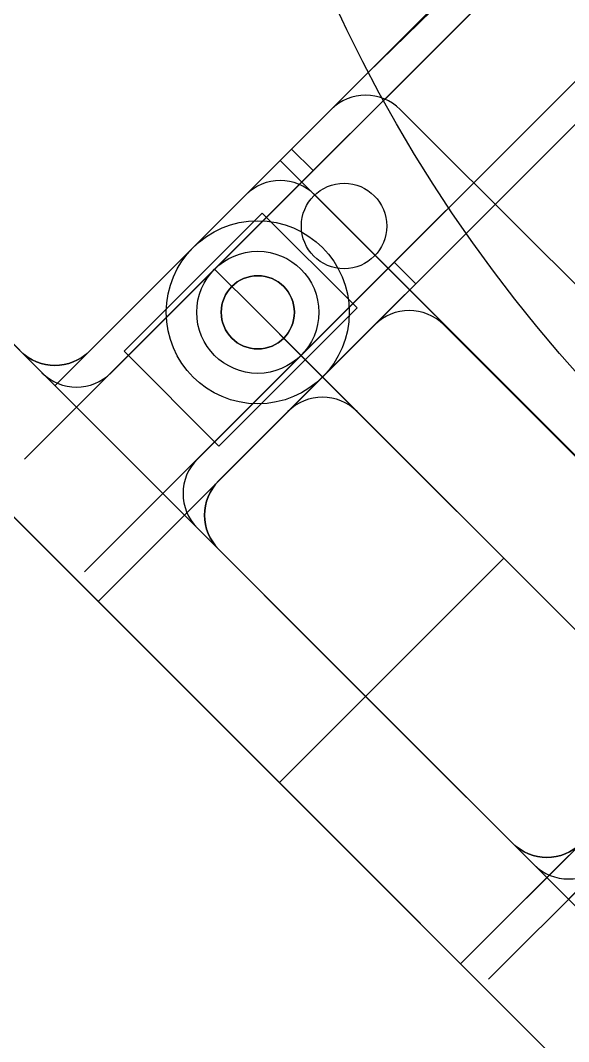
# Model space of a CAD drawing. Header units: centimetres. Extents: x -37.1 to 37.2, y -37.2 to 37.1.
# Drawn here: x -6.746 to -4.5, y -6.746 to -2.563 of the extents above; entities that cross this region are included whole.
import ezdxf

# ---------------------------------------------------------------- set-up
doc = ezdxf.new("R2010")
doc.units = ezdxf.units.CM
doc.header["$MEASUREMENT"] = 0
for name, color, linetype in [('IO基板 v3_Sketch1', 7, 'Continuous'), ('IO基板 v3_Sketch11', 7, 'Continuous'), ('IO基板 v3_Sketch12', 7, 'Continuous'), ('IO基板 v3_Sketch13', 7, 'Continuous'), ('IO基板 v3_Sketch14', 7, 'Continuous'), ('IO基板 v3_Sketch15', 7, 'Continuous'), ('IO基板 v3_Sketch17', 7, 'Continuous'), ('IO基板 v3_Sketch18', 7, 'Continuous'), ('IO基板 v3_Sketch19', 7, 'Continuous'), ('IO基板 v3_Sketch20', 7, 'Continuous'), ('IO基板 v3_Sketch21', 7, 'Continuous'), ('IO基板 v3_Sketch22', 7, 'Continuous'), ('IO基板 v3_Sketch24', 7, 'Continuous'), ('IO基板 v3_Sketch25', 7, 'Continuous'), ('IO基板 v3_Sketch26', 7, 'Continuous'), ('IO基板 v3_Sketch27', 7, 'Continuous'), ('IO基板 v3_Sketch28', 7, 'Continuous'), ('IO基板 v3_Sketch29', 7, 'Continuous'), ('IO基板 v3_Sketch30', 7, 'Continuous'), ('IO基板 v3_Sketch31', 7, 'Continuous'), ('IO基板 v3_Sketch32', 7, 'Continuous'), ('IO基板 v3_Sketch33', 7, 'Continuous'), ('IO基板 v3_Sketch34', 7, 'Continuous'), ('IO基板 v3_Sketch35', 7, 'Continuous'), ('IO基板 v3_Sketch36', 7, 'Continuous'), ('IO基板 v3_Sketch38', 7, 'Continuous'), ('IO基板 v3_Sketch39', 7, 'Continuous'), ('IO基板 v3_Sketch40', 7, 'Continuous'), ('IO基板 v3_Sketch41', 7, 'Continuous'), ('IO基板 v3_Sketch42', 7, 'Continuous'), ('IO基板 v3_Sketch43', 7, 'Continuous'), ('IO基板 v3_Sketch44', 7, 'Continuous'), ('IO基板 v3_Sketch45', 7, 'Continuous'), ('IO基板 v3_Sketch46', 7, 'Continuous'), ('IO基板 v3_Sketch47', 7, 'Continuous'), ('IO基板 v3_Sketch48', 7, 'Continuous'), ('IO基板 v3_Sketch49', 7, 'Continuous'), ('IO基板 v3_Sketch50', 7, 'Continuous'), ('IO基板 v3_Sketch51', 7, 'Continuous'), ('IO基板 v3_Sketch55', 7, 'Continuous'), ('IO基板 v3_Sketch56', 7, 'Continuous'), ('IO基板 v3_Sketch57', 7, 'Continuous'), ('IO基板 v3_Sketch58', 7, 'Continuous'), ('IO基板 v3_Sketch59', 7, 'Continuous'), ('IO基板 v3_Sketch63', 7, 'Continuous'), ('IO基板 v3_Sketch64', 7, 'Continuous'), ('IO基板 v3_Sketch66', 7, 'Continuous'), ('IO基板 v3_Sketch68', 7, 'Continuous'), ('IO基板 v3_Sketch69', 7, 'Continuous'), ('IO基板 v3_Sketch71', 7, 'Continuous'), ('IO基板 v3_Sketch8', 7, 'Continuous')]:
    doc.layers.add(name, color=color, linetype=linetype)

msp = doc.modelspace()

# ---------------------------------------------------------------- linework, layer by layer
at = {"layer": 'IO基板 v3_Sketch1'}
msp.add_circle((0, 0), 10.4, dxfattribs=at)
at = {"layer": 'IO基板 v3_Sketch11'}
for p, q in [((-5.6851, -5.6851), (-7.8065, -3.5638)), ((-5.7735, -3.7583), (-3.7583, -5.7735)), ((-4.7659, -4.7659), (-5.6851, -5.6851)), ((-5.6851, -5.6851), (-3.5638, -7.8065))]:
    msp.add_line(p, q, dxfattribs=at)
at = {"layer": 'IO基板 v3_Sketch11', "extrusion": (0, 0, -1)}
for centre, radius in [((0, 0), 10.4), ((5.7735, -3.7583), 0.15)]:
    msp.add_circle(centre, radius, dxfattribs=at)
at = {"layer": 'IO基板 v3_Sketch12'}
msp.add_line((-7.8065, -3.5638, 0.3), (-3.5638, -7.8065, 0.3), dxfattribs=at)
msp.add_circle((-5.7735, -3.7583, 0.3), 0.15, dxfattribs=at)
at = {"layer": 'IO基板 v3_Sketch13'}
msp.add_line((-7.8065, -3.5638, 0.3), (-3.5638, -7.8065, 0.3), dxfattribs=at)
msp.add_circle((-5.7735, -3.7583, 0.3), 0.15, dxfattribs=at)
at = {"layer": 'IO基板 v3_Sketch14'}
msp.add_line((-7.8065, -3.5638, 0.3), (-3.5638, -7.8065, 0.3), dxfattribs=at)
for centre, radius in [((0, 0, 0.3), 5), ((-5.7735, -3.7583, 0.3), 0.15)]:
    msp.add_circle(centre, radius, dxfattribs=at)
at = {"layer": 'IO基板 v3_Sketch15'}
msp.add_line((-7.8065, -3.5638, 0.3), (-3.5638, -7.8065, 0.3), dxfattribs=at)
for centre, radius in [((0, 0, 0.3), 5), ((-5.7735, -3.7583, 0.3), 0.15)]:
    msp.add_circle(centre, radius, dxfattribs=at)
at = {"layer": 'IO基板 v3_Sketch17'}
msp.add_line((-7.8065, -3.5638, 0.3), (-3.5638, -7.8065, 0.3), dxfattribs=at)
for centre, radius in [((0, 0, 0.3), 5), ((-5.7735, -3.7583, 0.3), 0.15)]:
    msp.add_circle(centre, radius, dxfattribs=at)
at = {"layer": 'IO基板 v3_Sketch18'}
msp.add_line((-7.8065, -3.5638, 0.3), (-3.5638, -7.8065, 0.3), dxfattribs=at)
for centre, radius in [((0, 0, 0.3), 37.15), ((0, 0, 0.3), 5), ((-5.7735, -3.7583, 0.3), 0.15)]:
    msp.add_circle(centre, radius, dxfattribs=at)
at = {"layer": 'IO基板 v3_Sketch19'}
msp.add_line((-7.8065, -3.5638, 0.3), (-3.5638, -7.8065, 0.3), dxfattribs=at)
msp.add_circle((-5.7735, -3.7583, 0.3), 0.15, dxfattribs=at)
at = {"layer": 'IO基板 v3_Sketch20'}
msp.add_line((-7.8065, -3.5638, 0.3), (-3.5638, -7.8065, 0.3), dxfattribs=at)
msp.add_circle((-5.7735, -3.7583, 0.3), 0.15, dxfattribs=at)
at = {"layer": 'IO基板 v3_Sketch21'}
msp.add_line((-7.8065, -3.5638, 0.3), (-3.5638, -7.8065, 0.3), dxfattribs=at)
msp.add_circle((-5.7735, -3.7583, 0.3), 0.15, dxfattribs=at)
at = {"layer": 'IO基板 v3_Sketch22'}
msp.add_line((-7.8065, -3.5638, 0.3), (-3.5638, -7.8065, 0.3), dxfattribs=at)
for centre, radius in [((0, 0, 0.3), 9.9), ((-5.7735, -3.7583, 0.3), 0.15)]:
    msp.add_circle(centre, radius, dxfattribs=at)
at = {"layer": 'IO基板 v3_Sketch24'}
for p, q in [((-5.9503, -3.5815, 0.3), (-4.5156, -2.1468, 0.3)), ((-5.5968, -3.935, 0.3), (-4.2674, -2.6057, 0.3)), ((-7.8065, -3.5638, 0.3), (-3.5638, -7.8065, 0.3)), ((-5.7735, -3.7583, 0.3), (-5.9503, -3.5815, 0.3)), ((-5.7735, -3.7583, 0.3), (-5.5968, -3.935, 0.3)), ((-5.5968, -3.935, 0.3), (-6.4832, -4.8215, 0.3)), ((-5.3316, -5.3316, 0.3), (-6.1624, -4.5007, 0.3)), ((-5.6851, -5.6851, 0.3), (-5.3316, -5.3316, 0.3)), ((-5.3316, -5.3316, 0.3), (-4.5007, -6.1624, 0.3)), ((-3.935, -5.5968, 0.3), (-4.8285, -6.4902, 0.3))]:
    msp.add_line(p, q, dxfattribs=at)
for centre, radius in [((0, 0, 0.3), 5), ((-5.7735, -3.7583, 0.3), 0.25), ((-5.7735, -3.7583, 0.3), 0.15)]:
    msp.add_circle(centre, radius, dxfattribs=at)
at = {"layer": 'IO基板 v3_Sketch25'}
for p, q in [((-6.1624, -4.5007, 0.3), (-4.2674, -2.6057, 0.3)), ((-7.8065, -3.5638, 0.3), (-3.5638, -7.8065, 0.3)), ((-2.6057, -4.2674, 0.3), (-4.5007, -6.1624, 0.3)), ((-4.5007, -6.1624, 0.3), (-6.1624, -4.5007, 0.3))]:
    msp.add_line(p, q, dxfattribs=at)
msp.add_circle((-5.7735, -3.7583, 0.3), 0.15, dxfattribs=at)
at = {"layer": 'IO基板 v3_Sketch26'}
for p, q in [((-6.1624, -4.5007, 0.3), (-4.2674, -2.6057, 0.3)), ((-7.8065, -3.5638, 0.3), (-3.5638, -7.8065, 0.3)), ((-2.6057, -4.2674, 0.3), (-4.5007, -6.1624, 0.3)), ((-4.5007, -6.1624, 0.3), (-6.1624, -4.5007, 0.3))]:
    msp.add_line(p, q, dxfattribs=at)
msp.add_circle((-5.7735, -3.7583, 0.3), 0.15, dxfattribs=at)
at = {"layer": 'IO基板 v3_Sketch27'}
for p, q in [((-6.1624, -4.5007, 0.3), (-4.2674, -2.6057, 0.3)), ((-7.8065, -3.5638, 0.3), (-3.5638, -7.8065, 0.3)), ((-2.6057, -4.2674, 0.3), (-4.5007, -6.1624, 0.3)), ((-4.5007, -6.1624, 0.3), (-6.1624, -4.5007, 0.3))]:
    msp.add_line(p, q, dxfattribs=at)
for centre, radius in [((0, 0, 0.3), 9.9), ((-5.7735, -3.7583, 0.3), 0.15)]:
    msp.add_circle(centre, radius, dxfattribs=at)
at = {"layer": 'IO基板 v3_Sketch28'}
for p, q in [((-5.9503, -3.5815, 0.3), (-4.5156, -2.1468, 0.3)), ((-6.1624, -4.5007, 0.3), (-4.2674, -2.6057, 0.3)), ((-6.1624, -4.5007, 0.3), (-7.799, -2.8642, 0.3)), ((-7.8065, -3.5638, 0.3), (-3.5638, -7.8065, 0.3)), ((-5.9503, -3.5815, 0.3), (-6.7287, -4.3599, 0.3)), ((-5.7735, -3.7583, 0.3), (-5.9503, -3.5815, 0.3)), ((-5.7735, -3.7583, 0.3), (-5.5968, -3.935, 0.3)), ((-2.6057, -4.2674, 0.3), (-4.5007, -6.1624, 0.3)), ((-4.5007, -6.1624, 0.3), (-6.1624, -4.5007, 0.3)), ((-4.5007, -6.1624, 0.3), (-2.6904, -7.9728, 0.3))]:
    msp.add_line(p, q, dxfattribs=at)
for centre, radius in [((0, 0, 0.3), 9.9), ((0, 0, 0.3), 5), ((-5.7735, -3.7583, 0.3), 0.15)]:
    msp.add_circle(centre, radius, dxfattribs=at)
at = {"layer": 'IO基板 v3_Sketch29'}
for p, q in [((-4.5156, -2.1468, 0.3), (-6.516, -4.1472, 0.3)), ((-6.1624, -4.5007, 0.3), (-4.2674, -2.6057, 0.3)), ((-6.516, -4.1472, 0.3), (-7.8065, -2.8567, 0.3)), ((-7.8065, -3.5638, 0.3), (-3.5638, -7.8065, 0.3)), ((-2.6057, -4.2674, 0.3), (-4.5007, -6.1624, 0.3)), ((-4.5007, -6.1624, 0.3), (-6.1624, -4.5007, 0.3))]:
    msp.add_line(p, q, dxfattribs=at)
msp.add_circle((-5.7735, -3.7583, 0.3), 0.15, dxfattribs=at)
at = {"layer": 'IO基板 v3_Sketch30'}
for p, q in [((-4.614, -2.2452, 0.3), (-6.3746, -4.0058, 0.3)), ((-6.021, -4.3593, 0.3), (-4.4426, -2.7809, 0.3)), ((-6.6574, -4.0058, 0.3), (-7.665, -2.9981, 0.3)), ((-7.665, -3.7052, 0.3), (-3.7052, -7.665, 0.3)), ((-4.6422, -6.021, 0.3), (-6.021, -4.6422, 0.3))]:
    msp.add_line(p, q, dxfattribs=at)
msp.add_circle((-5.7735, -3.7583, 0.3), 0.15, dxfattribs=at)
for centre, start, end in [((-6.516, -3.8643, 0.3), 225, 315), ((-5.8796, -4.5007, 0.3), 135, 225), ((-4.5007, -5.8796, 0.3), 225, 315)]:
    msp.add_arc(centre, 0.2, start, end, dxfattribs=at)
at = {"layer": 'IO基板 v3_Sketch31'}
for p, q in [((-4.614, -2.2452, 0.3), (-6.3746, -4.0058, 0.3)), ((-6.021, -4.3593, 0.3), (-4.4426, -2.7809, 0.3)), ((-6.6574, -4.0058, 0.3), (-7.665, -2.9981, 0.3)), ((-7.665, -3.7052, 0.3), (-3.7052, -7.665, 0.3)), ((-4.6422, -6.021, 0.3), (-6.021, -4.6422, 0.3))]:
    msp.add_line(p, q, dxfattribs=at)
msp.add_circle((-5.7735, -3.7583, 0.3), 0.15, dxfattribs=at)
for centre, start, end in [((-6.516, -3.8643, 0.3), 225, 315), ((-5.8796, -4.5007, 0.3), 135, 225), ((-4.5007, -5.8796, 0.3), 225, 315)]:
    msp.add_arc(centre, 0.2, start, end, dxfattribs=at)
at = {"layer": 'IO基板 v3_Sketch32'}
for p, q in [((-4.614, -2.2452, 0.3), (-6.3746, -4.0058, 0.3)), ((-6.021, -4.3593, 0.3), (-4.4426, -2.7809, 0.3)), ((-6.6574, -4.0058, 0.3), (-7.665, -2.9981, 0.3)), ((-7.665, -3.7052, 0.3), (-3.7052, -7.665, 0.3)), ((-4.6422, -6.021, 0.3), (-6.021, -4.6422, 0.3))]:
    msp.add_line(p, q, dxfattribs=at)
msp.add_circle((-5.7735, -3.7583, 0.3), 0.15, dxfattribs=at)
for centre, start, end in [((-6.516, -3.8643, 0.3), 225, 315), ((-5.8796, -4.5007, 0.3), 135, 225), ((-4.5007, -5.8796, 0.3), 225, 315)]:
    msp.add_arc(centre, 0.2, start, end, dxfattribs=at)
at = {"layer": 'IO基板 v3_Sketch33'}
for p, q in [((-5.6351, -3.0895, 0.3), (-4.5713, -2.0257, 0.3)), ((-4.5156, -2.1468, 0.3), (-6.516, -4.1472, 0.3)), ((-6.1624, -4.5007, 0.3), (-4.2674, -2.6057, 0.3)), ((-5.1265, -3.6416, 0.3), (-4.1992, -2.7142, 0.3)), ((-6.516, -4.1472, 0.3), (-7.665, -2.9981, 0.3)), ((-5.6351, -3.0895, 0.3), (-6.6044, -4.0588, 0.3)), ((-5.5467, -3.1779, 0.3), (-5.6351, -3.0895, 0.3)), ((-5.2149, -3.5532, 0.3), (-5.1265, -3.6416, 0.3)), ((-5.1265, -3.6416, 0.3), (-6.074, -4.5891, 0.3)), ((-7.665, -3.7052, 0.3), (-3.7052, -7.665, 0.3)), ((-2.6057, -4.2674, 0.3), (-4.5007, -6.1624, 0.3)), ((-4.5007, -6.1624, 0.3), (-6.1624, -4.5007, 0.3)), ((-3.6416, -5.1265, 0.3), (-4.5891, -6.074, 0.3))]:
    msp.add_line(p, q, dxfattribs=at)
msp.add_circle((-5.7735, -3.7583, 0.3), 0.15, dxfattribs=at)
at = {"layer": 'IO基板 v3_Sketch34'}
for p, q in [((-4.6669, -2.1213, 0.3), (-6.463, -3.9174, 0.3)), ((-5.9326, -4.4477, 0.3), (-4.37, -2.885, 0.3)), ((-6.7458, -3.9174, 0.3), (-7.665, -2.9981, 0.3)), ((-7.665, -3.7052, 0.3), (-3.7052, -7.665, 0.3)), ((-4.7305, -5.9326, 0.3), (-5.9326, -4.7305, 0.3))]:
    msp.add_line(p, q, dxfattribs=at)
msp.add_circle((-5.7735, -3.7583, 0.3), 0.15, dxfattribs=at)
for centre, start, end in [((-6.6044, -3.776, 0.3), 225, 315), ((-5.7912, -4.5891, 0.3), 135, 225), ((-4.5891, -5.7912, 0.3), 225, 315)]:
    msp.add_arc(centre, 0.2, start, end, dxfattribs=at)
at = {"layer": 'IO基板 v3_Sketch35'}
for p, q in [((-4.6669, -2.1213, 0.3), (-6.463, -3.9174, 0.3)), ((-5.9326, -4.4477, 0.3), (-4.37, -2.885, 0.3)), ((-6.7458, -3.9174, 0.3), (-7.665, -2.9981, 0.3)), ((-7.665, -3.7052, 0.3), (-3.7052, -7.665, 0.3)), ((-4.7305, -5.9326, 0.3), (-5.9326, -4.7305, 0.3))]:
    msp.add_line(p, q, dxfattribs=at)
msp.add_circle((-5.7735, -3.7583, 0.3), 0.15, dxfattribs=at)
for centre, start, end in [((-6.6044, -3.776, 0.3), 225, 315), ((-5.7912, -4.5891, 0.3), 135, 225), ((-4.5891, -5.7912, 0.3), 225, 315)]:
    msp.add_arc(centre, 0.2, start, end, dxfattribs=at)
at = {"layer": 'IO基板 v3_Sketch36'}
for p, q in [((-4.6669, -2.1213, 0.3), (-6.463, -3.9174, 0.3)), ((-5.9326, -4.4477, 0.3), (-4.37, -2.885, 0.3)), ((-6.7458, -3.9174, 0.3), (-7.665, -2.9981, 0.3)), ((-7.665, -3.7052, 0.3), (-3.7052, -7.665, 0.3)), ((-4.7305, -5.9326, 0.3), (-5.9326, -4.7305, 0.3))]:
    msp.add_line(p, q, dxfattribs=at)
msp.add_circle((-5.7735, -3.7583, 0.3), 0.15, dxfattribs=at)
for centre, start, end in [((-6.6044, -3.776, 0.3), 225, 315), ((-5.7912, -4.5891, 0.3), 135, 225), ((-4.5891, -5.7912, 0.3), 225, 315)]:
    msp.add_arc(centre, 0.2, start, end, dxfattribs=at)
at = {"layer": 'IO基板 v3_Sketch38'}
for p, q in [((-6.463, -3.9174, 0.15), (-4.6669, -2.1213, 0.15)), ((-4.37, -2.885, 0.15), (-5.9326, -4.4477, 0.15)), ((-7.665, -2.9981, 0.15), (-6.7458, -3.9174, 0.15)), ((-3.7052, -7.665, 0.15), (-7.665, -3.7052, 0.15)), ((-5.9326, -4.7305, 0.15), (-4.7305, -5.9326, 0.15))]:
    msp.add_line(p, q, dxfattribs=at)
at = {"layer": 'IO基板 v3_Sketch38', "extrusion": (-1e-16, 0, -1)}
msp.add_circle((5.7735, -3.7583, -0.15), 0.15, dxfattribs=at)
for centre, start, end in [((6.6044, -3.776, -0.15), 225, 315), ((5.7912, -4.5891, -0.15), 315, 45), ((4.5891, -5.7912, -0.15), 225, 315)]:
    msp.add_arc(centre, 0.2, start, end, dxfattribs=at)
at = {"layer": 'IO基板 v3_Sketch39'}
for p, q in [((-4.6669, -2.1213, 0.3), (-6.463, -3.9174, 0.3)), ((-5.9326, -4.4477, 0.3), (-4.37, -2.885, 0.3)), ((-6.7458, -3.9174, 0.3), (-7.665, -2.9981, 0.3)), ((-5.1513, -3.6664, 0.3), (-3.6664, -5.1513, 0.3)), ((-7.665, -3.7052, 0.3), (-3.7052, -7.665, 0.3)), ((-4.7305, -5.9326, 0.3), (-5.9326, -4.7305, 0.3))]:
    msp.add_line(p, q, dxfattribs=at)
msp.add_circle((-5.7735, -3.7583, 0.3), 0.15, dxfattribs=at)
for centre, start, end in [((-6.6044, -3.776, 0.3), 225, 315), ((-5.7912, -4.5891, 0.3), 135, 225), ((-4.5891, -5.7912, 0.3), 225, 315)]:
    msp.add_arc(centre, 0.2, start, end, dxfattribs=at)
at = {"layer": 'IO基板 v3_Sketch40'}
for p, q in [((-4.6669, -2.1213, 0.3), (-6.463, -3.9174, 0.3)), ((-6.7458, -3.9174, 0.3), (-7.665, -2.9981, 0.3)), ((-5.9326, -4.4477, 0.3), (-5.1513, -3.6664, 0.3)), ((-5.1513, -3.6664, 0.3), (-3.6664, -5.1513, 0.3)), ((-7.665, -3.7052, 0.3), (-3.7052, -7.665, 0.3)), ((-4.7305, -5.9326, 0.3), (-5.9326, -4.7305, 0.3))]:
    msp.add_line(p, q, dxfattribs=at)
msp.add_circle((-5.7735, -3.7583, 0.3), 0.15, dxfattribs=at)
for centre, start, end in [((-6.6044, -3.776, 0.3), 225, 315), ((-5.7912, -4.5891, 0.3), 135, 225), ((-4.5891, -5.7912, 0.3), 225, 315)]:
    msp.add_arc(centre, 0.2, start, end, dxfattribs=at)
at = {"layer": 'IO基板 v3_Sketch41'}
for p, q in [((-4.6669, -2.1213, 0.3), (-6.463, -3.9174, 0.3)), ((-6.7458, -3.9174, 0.3), (-7.665, -2.9981, 0.3)), ((-5.9326, -4.4477, 0.3), (-5.1513, -3.6664, 0.3)), ((-5.1513, -3.6664, 0.3), (-3.6664, -5.1513, 0.3)), ((-7.665, -3.7052, 0.3), (-3.7052, -7.665, 0.3)), ((-4.7305, -5.9326, 0.3), (-5.9326, -4.7305, 0.3))]:
    msp.add_line(p, q, dxfattribs=at)
msp.add_circle((-5.7735, -3.7583, 0.3), 0.15, dxfattribs=at)
for centre, start, end in [((-6.6044, -3.776, 0.3), 225, 315), ((-5.7912, -4.5891, 0.3), 135, 225), ((-4.5891, -5.7912, 0.3), 225, 315)]:
    msp.add_arc(centre, 0.2, start, end, dxfattribs=at)
at = {"layer": 'IO基板 v3_Sketch42'}
for p, q in [((-4.6669, -2.1213, 0.3), (-6.463, -3.9174, 0.3)), ((-6.7458, -3.9174, 0.3), (-7.665, -2.9981, 0.3)), ((-5.9326, -4.4477, 0.3), (-5.1513, -3.6664, 0.3)), ((-5.1513, -3.6664, 0.3), (-3.6664, -5.1513, 0.3)), ((-7.665, -3.7052, 0.3), (-3.7052, -7.665, 0.3)), ((-4.7305, -5.9326, 0.3), (-5.9326, -4.7305, 0.3))]:
    msp.add_line(p, q, dxfattribs=at)
msp.add_circle((-5.7735, -3.7583, 0.3), 0.15, dxfattribs=at)
for centre, start, end in [((-6.6044, -3.776, 0.3), 225, 315), ((-5.7912, -4.5891, 0.3), 135, 225), ((-4.5891, -5.7912, 0.3), 225, 315)]:
    msp.add_arc(centre, 0.2, start, end, dxfattribs=at)
at = {"layer": 'IO基板 v3_Sketch43'}
for p, q in [((-5.3239, -2.7783, 0.3), (-3.5, -1, 0.3)), ((-4.6669, -2.1213, 0.3), (-6.463, -3.9174, 0.3)), ((-6.7458, -3.9174, 0.3), (-7.665, -2.9981, 0.3)), ((-5.9326, -4.4477, 0.3), (-5.1513, -3.6664, 0.3)), ((-5.1513, -3.6664, 0.3), (-3.6664, -5.1513, 0.3)), ((-7.665, -3.7052, 0.3), (-3.7052, -7.665, 0.3)), ((-4.7305, -5.9326, 0.3), (-5.9326, -4.7305, 0.3))]:
    msp.add_line(p, q, dxfattribs=at)
for centre, radius in [((0, 0, 0.3), 9.9), ((-5.7735, -3.7583, 0.3), 0.15)]:
    msp.add_circle(centre, radius, dxfattribs=at)
for centre, start, end in [((-6.6044, -3.776, 0.3), 225, 315), ((-5.7912, -4.5891, 0.3), 135, 225), ((-4.5891, -5.7912, 0.3), 225, 315)]:
    msp.add_arc(centre, 0.2, start, end, dxfattribs=at)
at = {"layer": 'IO基板 v3_Sketch44'}
for p, q in [((-4.181, -1.664, 0.3), (-5.3239, -2.7783, 0.3)), ((-5.3239, -2.7783, 0.3), (-6.463, -3.9174, 0.3)), ((-6.7458, -3.9174, 0.3), (-7.665, -2.9981, 0.3)), ((-5.1513, -3.6664, 0.3), (-5.6816, -3.136, 0.3)), ((-5.9326, -4.4477, 0.3), (-5.1513, -3.6664, 0.3)), ((-5.1513, -3.6664, 0.3), (-3.6664, -5.1513, 0.3)), ((-7.665, -3.7052, 0.3), (-3.7052, -7.665, 0.3)), ((-4.7305, -5.9326, 0.3), (-5.9326, -4.7305, 0.3))]:
    msp.add_line(p, q, dxfattribs=at)
msp.add_circle((-5.7735, -3.7583, 0.3), 0.15, dxfattribs=at)
for centre, start, end in [((-6.6044, -3.776, 0.3), 225, 315), ((-5.7912, -4.5891, 0.3), 135, 225), ((-4.5891, -5.7912, 0.3), 225, 315)]:
    msp.add_arc(centre, 0.2, start, end, dxfattribs=at)
at = {"layer": 'IO基板 v3_Sketch45'}
for p, q in [((-6.7458, -3.9174, 0.3), (-7.665, -2.9981, 0.3)), ((-5.6816, -3.136, 0.3), (-6.463, -3.9174, 0.3)), ((-5.1513, -3.6664, 0.3), (-5.6816, -3.136, 0.3)), ((-5.9326, -4.4477, 0.3), (-5.1513, -3.6664, 0.3)), ((-5.1513, -3.6664, 0.3), (-4.1513, -4.6664, 0.3)), ((-7.665, -3.7052, 0.3), (-3.7052, -7.665, 0.3)), ((-4.7305, -5.9326, 0.3), (-5.9326, -4.7305, 0.3))]:
    msp.add_line(p, q, dxfattribs=at)
msp.add_circle((-5.7735, -3.7583, 0.3), 0.15, dxfattribs=at)
for centre, start, end in [((-6.6044, -3.776, 0.3), 225, 315), ((-5.7912, -4.5891, 0.3), 135, 225), ((-4.5891, -5.7912, 0.3), 225, 315)]:
    msp.add_arc(centre, 0.2, start, end, dxfattribs=at)
at = {"layer": 'IO基板 v3_Sketch46'}
for p, q in [((-6.7458, -3.9174, 0.3), (-7.665, -2.9981, 0.3)), ((-5.6816, -3.136, 0.3), (-6.463, -3.9174, 0.3)), ((-4.1513, -4.6664, 0.3), (-5.6816, -3.136, 0.3)), ((-7.665, -3.7052, 0.3), (-3.7052, -7.665, 0.3))]:
    msp.add_line(p, q, dxfattribs=at)
msp.add_circle((-5.7735, -3.7583, 0.3), 0.15, dxfattribs=at)
msp.add_arc((-6.6044, -3.776, 0.3), 0.2, 225, 315, dxfattribs=at)
at = {"layer": 'IO基板 v3_Sketch47'}
for p, q in [((-6.7458, -3.9174, 0.3), (-7.665, -2.9981, 0.3)), ((-5.6816, -3.136, 0.3), (-6.463, -3.9174, 0.3)), ((-4.1513, -4.6664, 0.3), (-5.6816, -3.136, 0.3)), ((-7.665, -3.7052, 0.3), (-3.7052, -7.665, 0.3))]:
    msp.add_line(p, q, dxfattribs=at)
msp.add_circle((-5.7735, -3.7583, 0.3), 0.15, dxfattribs=at)
msp.add_arc((-6.6044, -3.776, 0.3), 0.2, 225, 315, dxfattribs=at)
at = {"layer": 'IO基板 v3_Sketch48'}
for p, q in [((-6.7458, -3.9174, 0.3), (-7.665, -2.9981, 0.3)), ((-5.6816, -3.136, 0.3), (-6.463, -3.9174, 0.3)), ((-4.1513, -4.6664, 0.3), (-5.6816, -3.136, 0.3)), ((-7.665, -3.7052, 0.3), (-3.7052, -7.665, 0.3))]:
    msp.add_line(p, q, dxfattribs=at)
msp.add_circle((-5.7735, -3.7583, 0.3), 0.15, dxfattribs=at)
msp.add_arc((-6.6044, -3.776, 0.3), 0.2, 225, 315, dxfattribs=at)
at = {"layer": 'IO基板 v3_Sketch49'}
for p, q in [((-6.7458, -3.9174, 0.3), (-7.665, -2.9981, 0.3)), ((-5.6816, -3.136, 0.3), (-6.463, -3.9174, 0.3)), ((-4.1513, -4.6664, 0.3), (-5.6816, -3.136, 0.3)), ((-7.665, -3.7052, 0.3), (-3.7052, -7.665, 0.3))]:
    msp.add_line(p, q, dxfattribs=at)
msp.add_circle((-5.7735, -3.7583, 0.3), 0.15, dxfattribs=at)
msp.add_arc((-6.6044, -3.776, 0.3), 0.2, 225, 315, dxfattribs=at)
at = {"layer": 'IO基板 v3_Sketch50'}
for p, q in [((-6.7458, -3.9174, 0.3), (-7.665, -2.9981, 0.3)), ((-5.6816, -3.136, 0.3), (-6.463, -3.9174, 0.3)), ((-4.1513, -4.6664, 0.3), (-5.6816, -3.136, 0.3)), ((-7.665, -3.7052, 0.3), (-3.7052, -7.665, 0.3))]:
    msp.add_line(p, q, dxfattribs=at)
msp.add_circle((-5.7735, -3.7583, 0.3), 0.15, dxfattribs=at)
msp.add_arc((-6.6044, -3.776, 0.3), 0.2, 225, 315, dxfattribs=at)
at = {"layer": 'IO基板 v3_Sketch51'}
for p, q in [((-6.7458, -3.9174, 0.3), (-7.665, -2.9981, 0.3)), ((-5.6816, -3.136, 0.3), (-6.463, -3.9174, 0.3)), ((-4.1513, -4.6664, 0.3), (-5.6816, -3.136, 0.3)), ((-7.665, -3.7052, 0.3), (-3.7052, -7.665, 0.3))]:
    msp.add_line(p, q, dxfattribs=at)
msp.add_circle((-5.7735, -3.7583, 0.3), 0.15, dxfattribs=at)
msp.add_arc((-6.6044, -3.776, 0.3), 0.2, 225, 315, dxfattribs=at)
at = {"layer": 'IO基板 v3_Sketch55'}
for p, q in [((-6.7458, -3.9174, 0.3), (-7.665, -2.9981, 0.3)), ((-5.6816, -3.136, 0.3), (-6.463, -3.9174, 0.3)), ((-4.1513, -4.6664, 0.3), (-5.6816, -3.136, 0.3)), ((-7.665, -3.7052, 0.3), (-3.7052, -7.665, 0.3))]:
    msp.add_line(p, q, dxfattribs=at)
msp.add_circle((-5.7735, -3.7583, 0.3), 0.15, dxfattribs=at)
msp.add_arc((-6.6044, -3.776, 0.3), 0.2, 225, 315, dxfattribs=at)
at = {"layer": 'IO基板 v3_Sketch56'}
for p, q in [((-6.7458, -3.9174, 0.3), (-7.665, -2.9981, 0.3)), ((-5.6816, -3.136, 0.3), (-6.463, -3.9174, 0.3)), ((-4.1513, -4.6664, 0.3), (-5.6816, -3.136, 0.3)), ((-7.665, -3.7052, 0.3), (-3.7052, -7.665, 0.3))]:
    msp.add_line(p, q, dxfattribs=at)
msp.add_circle((-5.7735, -3.7583, 0.3), 0.15, dxfattribs=at)
msp.add_arc((-6.6044, -3.776, 0.3), 0.2, 225, 315, dxfattribs=at)
at = {"layer": 'IO基板 v3_Sketch57'}
for p, q in [((-6.7458, -3.9174, 0.3), (-7.5236, -3.1396, 0.3)), ((-5.823, -3.2775, 0.3), (-6.463, -3.9174, 0.3)), ((-4.2927, -4.5249, 0.3), (-5.5402, -3.2775, 0.3)), ((-5.5084, -4.0234, 0.3), (-5.1513, -3.6664, 0.3)), ((-7.665, -3.7052, 0.3), (-3.7052, -7.665, 0.3)), ((-5.7735, -3.7583, 0.3), (-5.5084, -4.0234, 0.3)), ((-5.5084, -4.0234, 0.3), (-6.074, -4.5891, 0.3)), ((-4.0234, -5.5084, 0.3), (-5.5084, -4.0234, 0.3)), ((-6.4276, -4.9427, 0.3), (-6.074, -4.5891, 0.3)), ((-4.5891, -6.074, 0.3), (-6.074, -4.5891, 0.3)), ((-4.0234, -5.5084, 0.3), (-4.9427, -6.4276, 0.3)), ((-4.9427, -6.4276, 0.3), (-4.5891, -6.074, 0.3))]:
    msp.add_line(p, q, dxfattribs=at)
for radius in [0.375, 0.15]:
    msp.add_circle((-5.7735, -3.7583, 0.3), radius, dxfattribs=at)
for centre, start, end in [((-5.6816, -3.4189, 0.3), 45, 135), ((-6.6044, -3.776, 0.3), 225, 315)]:
    msp.add_arc(centre, 0.2, start, end, dxfattribs=at)
at = {"layer": 'IO基板 v3_Sketch58'}
for p, q in [((-6.7458, -3.9174, 0.3), (-7.5236, -3.1396, 0.3)), ((-5.823, -3.2775, 0.3), (-6.463, -3.9174, 0.3)), ((-4.2927, -4.5249, 0.3), (-5.5402, -3.2775, 0.3)), ((-7.665, -3.7052, 0.3), (-3.7052, -7.665, 0.3)), ((-5.9326, -4.4477, 0.3), (-5.6498, -4.1649, 0.3)), ((-5.3669, -4.1649, 0.3), (-4.1649, -5.3669, 0.3)), ((-4.7305, -5.9326, 0.3), (-5.9326, -4.7305, 0.3))]:
    msp.add_line(p, q, dxfattribs=at)
msp.add_circle((-5.7735, -3.7583, 0.3), 0.15, dxfattribs=at)
for centre, start, end in [((-5.6816, -3.4189, 0.3), 45, 135), ((-6.6044, -3.776, 0.3), 225, 315), ((-5.5084, -4.3063, 0.3), 45, 135), ((-5.7912, -4.5891, 0.3), 135, 225), ((-4.5891, -5.7912, 0.3), 225, 315)]:
    msp.add_arc(centre, 0.2, start, end, dxfattribs=at)
at = {"layer": 'IO基板 v3_Sketch59'}
for p, q in [((-6.7458, -3.9174, 0.3), (-7.5236, -3.1396, 0.3)), ((-5.823, -3.2775, 0.3), (-6.463, -3.9174, 0.3)), ((-4.2927, -4.5249, 0.3), (-5.5402, -3.2775, 0.3)), ((-7.665, -3.7052, 0.3), (-3.7052, -7.665, 0.3)), ((-5.9326, -4.4477, 0.3), (-5.6498, -4.1649, 0.3)), ((-5.3669, -4.1649, 0.3), (-4.1649, -5.3669, 0.3)), ((-4.7305, -5.9326, 0.3), (-5.9326, -4.7305, 0.3))]:
    msp.add_line(p, q, dxfattribs=at)
for centre, radius in [((0, 0, 0.3), 9.9), ((0, 0, 0.3), 6), ((-5.7735, -3.7583, 0.3), 0.15)]:
    msp.add_circle(centre, radius, dxfattribs=at)
for centre, start, end in [((-5.6816, -3.4189, 0.3), 45, 135), ((-6.6044, -3.776, 0.3), 225, 315), ((-5.5084, -4.3063, 0.3), 45, 135), ((-5.7912, -4.5891, 0.3), 135, 225), ((-4.5891, -5.7912, 0.3), 225, 315)]:
    msp.add_arc(centre, 0.2, start, end, dxfattribs=at)
at = {"layer": 'IO基板 v3_Sketch63'}
msp.add_circle((0, 0, 0.46), 9.9, dxfattribs=at)
at = {"layer": 'IO基板 v3_Sketch64', "extrusion": (-1e-16, 0, -1)}
msp.add_circle((0, 0, -0.3), 9.9, dxfattribs=at)
at = {"layer": 'IO基板 v3_Sketch66'}
msp.add_circle((0, 0, 1.46), 9.9, dxfattribs=at)
at = {"layer": 'IO基板 v3_Sketch68'}
msp.add_circle((0, 0, 1.46), 9.9, dxfattribs=at)
at = {"layer": 'IO基板 v3_Sketch69'}
for p, q in [((-6.7458, -3.9174, 0.3), (-7.5236, -3.1396, 0.3)), ((-5.823, -3.2775, 0.3), (-6.463, -3.9174, 0.3)), ((-4.2927, -4.5249, 0.3), (-5.5402, -3.2775, 0.3)), ((-7.665, -3.7052, 0.3), (-3.7052, -7.665, 0.3)), ((-5.9326, -4.4477, 0.3), (-5.6498, -4.1649, 0.3)), ((-5.3669, -4.1649, 0.3), (-4.1649, -5.3669, 0.3)), ((-4.7305, -5.9326, 0.3), (-5.9326, -4.7305, 0.3))]:
    msp.add_line(p, q, dxfattribs=at)
msp.add_circle((-5.7735, -3.7583, 0.3), 0.15, dxfattribs=at)
for centre, start, end in [((-5.6816, -3.4189, 0.3), 45, 135), ((-6.6044, -3.776, 0.3), 225, 315), ((-5.5084, -4.3063, 0.3), 45, 135), ((-5.7912, -4.5891, 0.3), 135, 225), ((-4.5891, -5.7912, 0.3), 225, 315)]:
    msp.add_arc(centre, 0.2, start, end, dxfattribs=at)
at = {"layer": 'IO基板 v3_Sketch71'}
for p, q in [((-5.473, -2.9274, 0.3), (-6.463, -3.9174, 0.3)), ((-5.0664, -3.0512, 0.3), (-5.1902, -2.9274, 0.3)), ((-4.1526, -3.9618, 0.3), (-5.0664, -3.0512, 0.3)), ((-6.7458, -3.9174, 0.3), (-7.5236, -3.1396, 0.3)), ((-7.665, -3.7052, 0.3), (-3.7052, -7.665, 0.3)), ((-5.9326, -4.4477, 0.3), (-5.2946, -3.8097, 0.3)), ((-5.0117, -3.8097, 0.3), (-3.8097, -5.0117, 0.3)), ((-4.7305, -5.9326, 0.3), (-5.9326, -4.7305, 0.3))]:
    msp.add_line(p, q, dxfattribs=at)
msp.add_circle((-5.42, -3.4047, 0.3), 0.175, dxfattribs=at)
for centre, start, end in [((-5.3316, -3.0688, 0.3), 45, 135), ((-5.1532, -3.9511, 0.3), 45, 135), ((-6.6044, -3.776, 0.3), 225, 315), ((-5.7912, -4.5891, 0.3), 135, 225), ((-4.5891, -5.7912, 0.3), 225, 315)]:
    msp.add_arc(centre, 0.2, start, end, dxfattribs=at)
at = {"layer": 'IO基板 v3_Sketch8'}
for p, q in [((-5.7558, -3.3517, 0.3), (-6.3215, -3.9174, 0.3)), ((-5.3669, -3.7406, 0.3), (-5.7558, -3.3517, 0.3)), ((-5.9326, -4.3063, 0.3), (-5.3669, -3.7406, 0.3)), ((-6.3215, -3.9174, 0.3), (-5.9326, -4.3063, 0.3))]:
    msp.add_line(p, q, dxfattribs=at)
msp.add_circle((-5.7735, -3.7583, 0.3), 0.15, dxfattribs=at)

doc.saveas('drawing.dxf')
